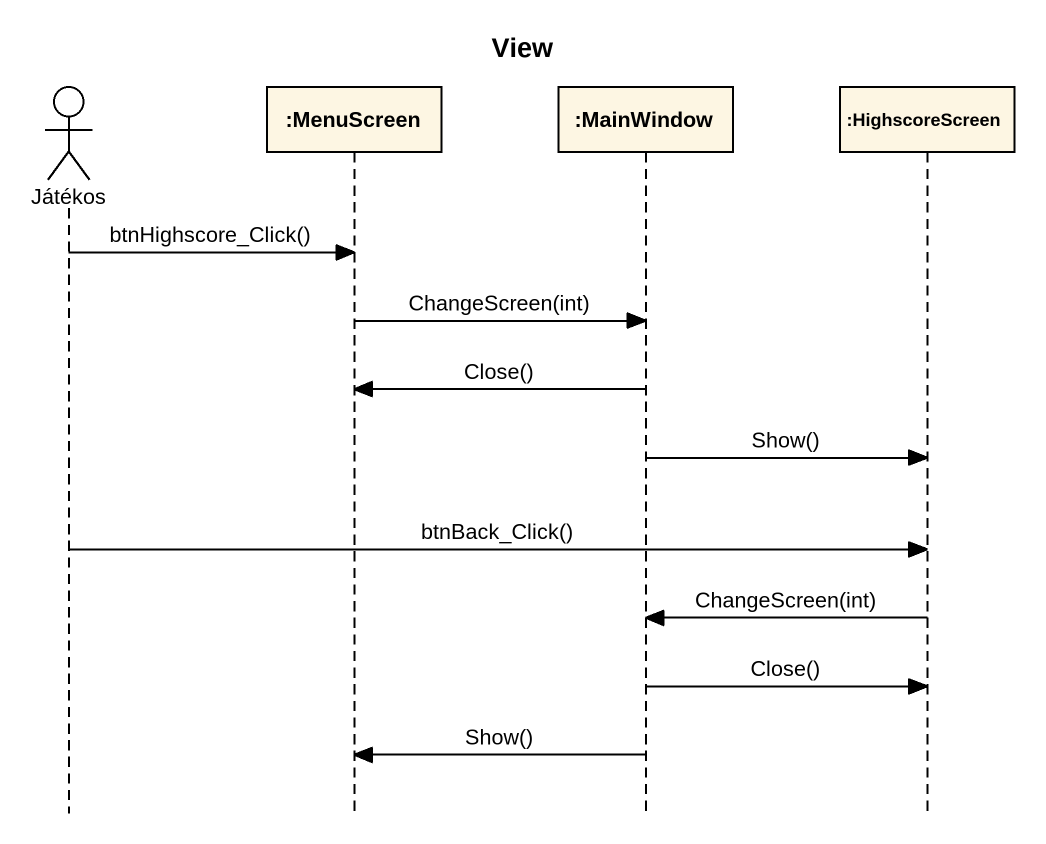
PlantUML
@startuml
title View
hide footbox
actor Játékos
participant ":MenuScreen" as MenuScreen
participant ":MainWindow" as MainWindow
participant ":HighscoreScreen" as HighscoreScreen

Játékos -> MenuScreen : btnHighscore_Click()
MenuScreen -> MainWindow : ChangeScreen(int)
MainWindow -> MenuScreen : Close()
MainWindow -> HighscoreScreen : Show()
Játékos -> HighscoreScreen : btnBack_Click()
HighscoreScreen -> MainWindow : ChangeScreen(int)
MainWindow -> HighscoreScreen : Close()
MainWindow -> MenuScreen : Show()
@enduml
